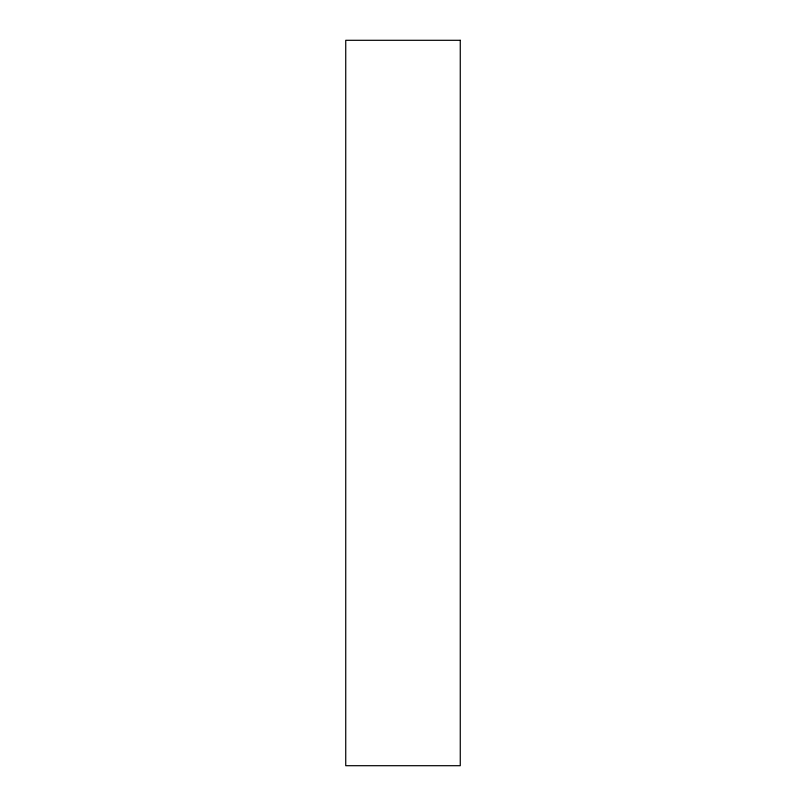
<?xml version="1.0" encoding="UTF-8"?>
<svg xmlns="http://www.w3.org/2000/svg" width="806" height="806" viewBox="0 0 806 806"><rect width="100%" height="100%" fill="white"/><g stroke="black" fill="none" stroke-linecap="round" stroke-linejoin="round"><path stroke-width="1.21" d="M460.266 40.3L345.734 40.3L345.734 765.7L460.266 765.7L460.266 40.3"/></g></svg>
